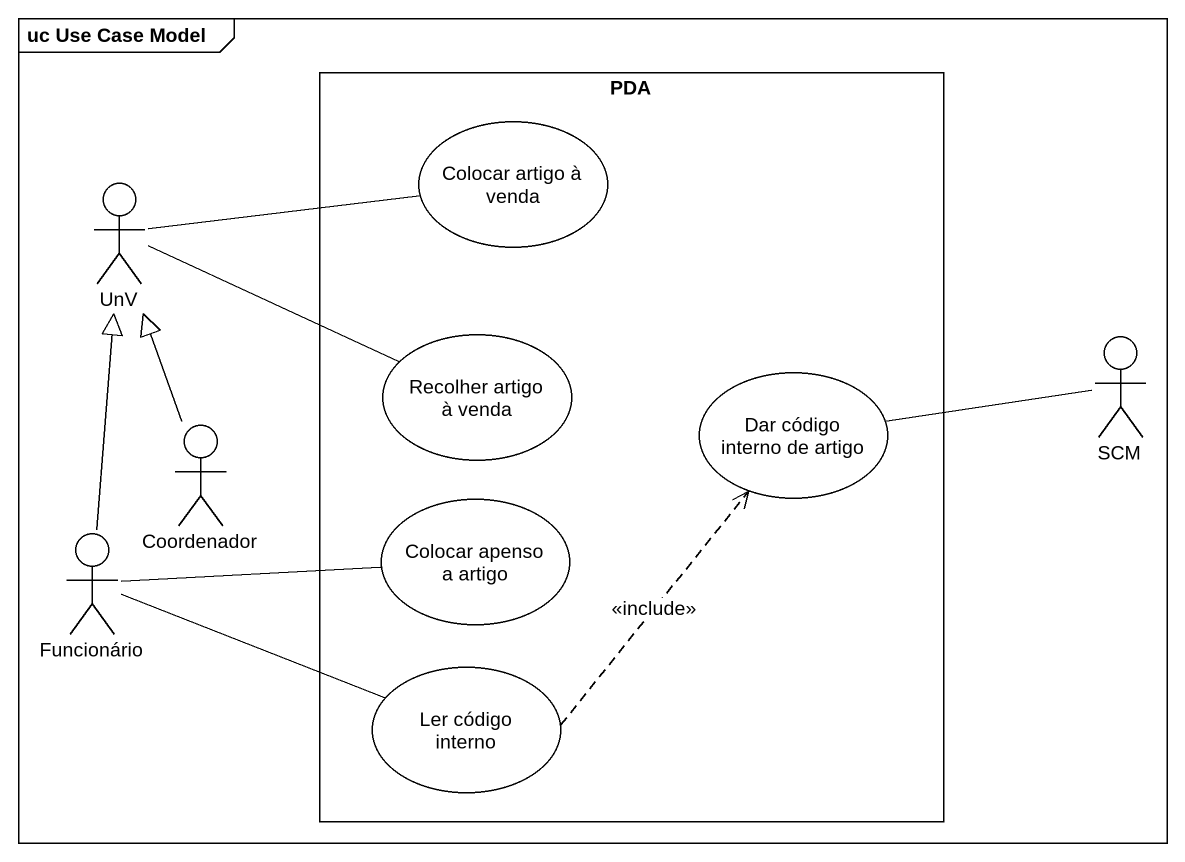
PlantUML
@startuml
mainframe uc Use Case Model
rectangle PDA {
  usecase "Colocar artigo à venda" as Colocar_artigo_à_venda
  usecase "Recolher artigo à venda" as Recolher_artigo_à_venda
  usecase "Dar código interno de artigo" as Dar_código_interno_de_artigo
  usecase "Colocar apenso a artigo" as Colocar_apenso_a_artigo
  usecase "Ler código interno" as Ler_código_interno
}
actor UnV
actor SCM
actor Coordenador
actor Funcionário
UnV -right- Colocar_artigo_à_venda
UnV -right- Recolher_artigo_à_venda
Coordenador -up-|> UnV
Dar_código_interno_de_artigo -right- SCM
Funcionário -up-|> UnV
Funcionário -right- Colocar_apenso_a_artigo
Funcionário -right- Ler_código_interno
Ler_código_interno .up.> Dar_código_interno_de_artigo : <<include>>
@enduml
